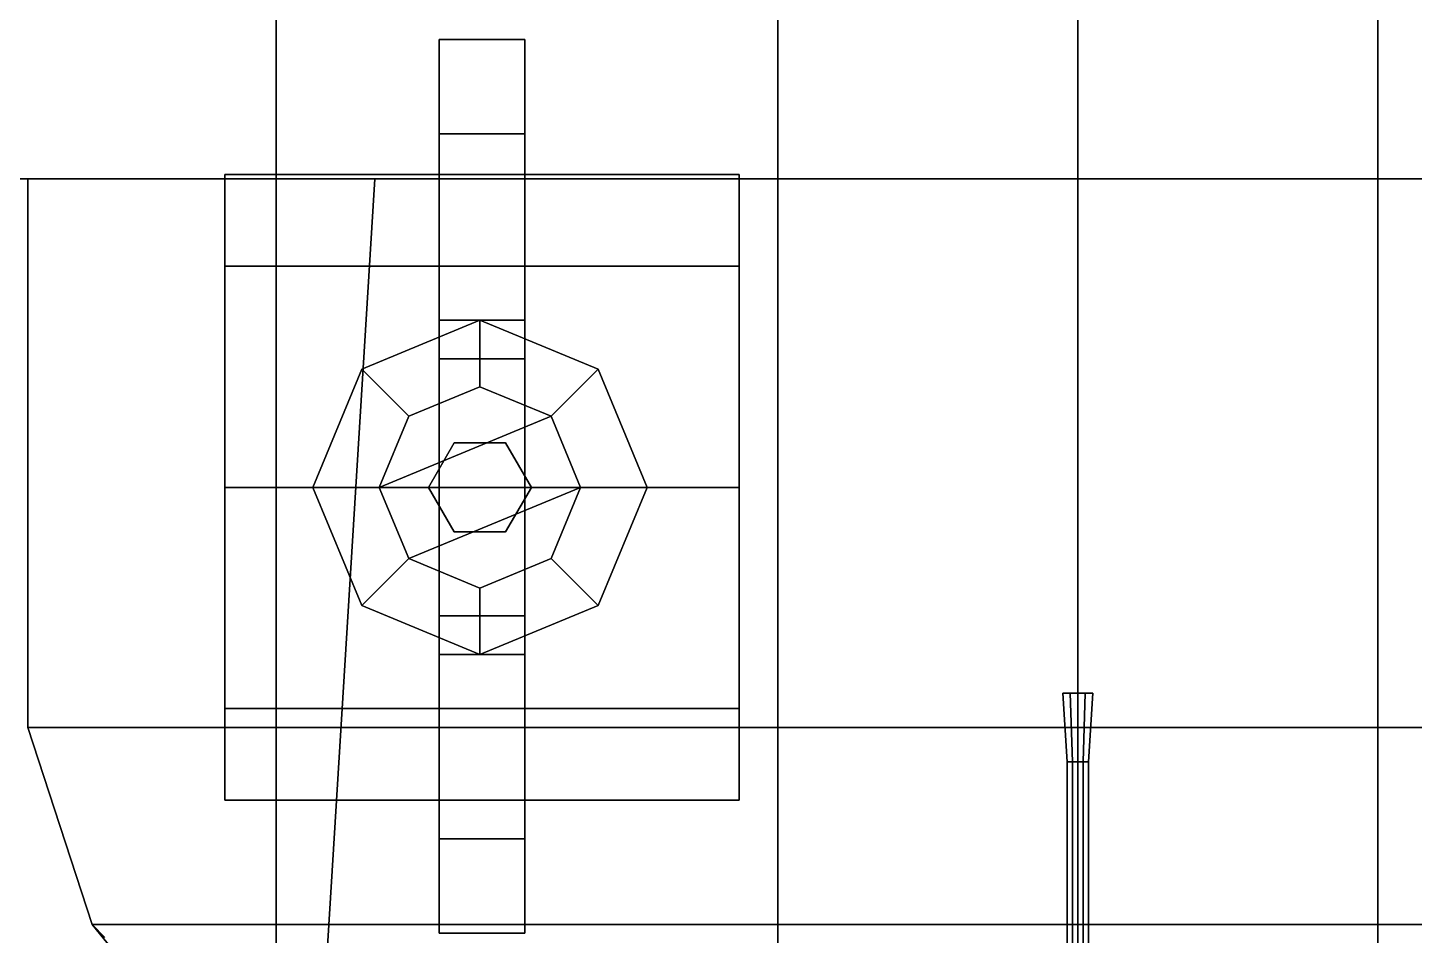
# Model space of a CAD drawing. Header units: millimetres. Extents: x -5 to 5, y -112 to 54.
# Drawn here: x -2.45 to 0.785, y 7.135 to 9.253 of the extents above; entities that cross this region are included whole.
import ezdxf

# ---------------------------------------------------------------- set-up
doc = ezdxf.new("R2010")
doc.units = ezdxf.units.MM
for name, color, linetype in [('gun', 1, 'Continuous'), ('railings', 6, 'Continuous'), ('superstructure', 6, 'Continuous')]:
    doc.layers.add(name, color=color, linetype=linetype)

msp = doc.modelspace()

# ---------------------------------------------------------------- linework, layer by layer
for points in [[(-4.95, 8.9, 5.13), (4.95, 8.9, 5.13), (4.95, 10.52, 5.13), (-4.95, 10.52, 5.13)], [(-2.63, 10.52, -2.67), (-1.87, 10.52, -2.95), (-1.87, -2.83, -2.95), (-2.69, -2.83, -2.67)], [(-1.87, 10.52, -2.95), (-0.7, 10.52, -3.28), (-0.7, -2.83, -3.28), (-1.87, -2.83, -2.95)], [(-0.7, 10.52, -3.28), (0, 10.52, -3.41), (0, -2.83, -3.41), (-0.7, -2.83, -3.28)], [(0.7, -2.83, -3.28), (0, -2.83, -3.41), (0, 10.52, -3.41), (0.7, 10.52, -3.28)], [(1.87, -2.83, -2.95), (0.7, -2.83, -3.28), (0.7, 10.52, -3.28), (1.87, 10.52, -2.95)], [(-1.29, 9.225, 5.91), (-1.29, 8.57, 5.32), (-1.49, 8.57, 5.32), (-1.49, 9.225, 5.91)], [(-1.49, 8.57, 5.32), (-1.49, 8.48, 5.93), (-1.49, 9.005, 6.485), (-1.49, 9.225, 5.91)], [(-1.49, 9.225, 7.255), (-1.49, 9.005, 7.255), (-1.29, 9.005, 7.255), (-1.29, 9.225, 7.255)], [(-1.29, 9.225, 7.255), (-1.29, 9.225, 5.915), (-1.49, 9.225, 5.915), (-1.49, 9.225, 7.255)], [(-1.49, 9.225, 5.915), (-1.49, 9.005, 6.485), (-1.49, 9.005, 7.255), (-1.49, 9.225, 7.255)], [(-1.29, 9.005, 6.485), (-1.29, 8.48, 5.93), (-1.29, 8.57, 5.32), (-1.29, 9.225, 5.91)], [(-1.29, 9.005, 7.255), (-1.29, 9.005, 6.485), (-1.29, 9.225, 5.915), (-1.29, 9.225, 7.255)], [(-1.49, 9.005, 7.255), (-1.49, 9.005, 6.485), (-1.29, 9.005, 6.485), (-1.29, 9.005, 7.255)], [(-1.49, 9.005, 6.485), (-1.49, 8.48, 5.93), (-1.29, 8.48, 5.93), (-1.29, 9.005, 6.485)], [(-5.17, -2.83, 2.86), (5.17, -2.83, 2.86), (4.9767, 8.9, 2.9303), (-4.9767, 8.9, 2.9303)], [(-4.9767, 8.9, 2.9303), (4.9767, 8.9, 2.9303), (4.95, 8.9, 5.13), (-4.95, 8.9, 5.13)], [(2.45, 8.9, 5.13), (-2.45, 8.9, 5.13), (-2.45, 7.62, 5.13), (2.45, 7.62, 5.13)], [(-2.45, 7.62, 5.09), (-2.45, 8.9, 5.09), (2.45, 8.9, 5.09), (2.45, 7.62, 5.09)], [(-2.45, 7.62, 5.13), (-2.45, 8.9, 5.13), (-2.45, 8.9, 5.09), (-2.45, 7.62, 5.09)], [(-1.99, 8.91, 7.15), (-1.99, 7.6638, 6.6338), (-1.99, 7.45, 7.15), (-1.99, 8.6962, 7.6662)], [(-1.99, 8.6962, 6.6338), (-1.99, 8.18, 6.42), (-1.99, 7.6638, 6.6338), (-1.99, 8.91, 7.15)], [(-1.99, 8.91, 7.15), (-1.99, 8.6962, 7.6662), (-0.79, 8.6962, 7.6662), (-0.79, 8.91, 7.15)], [(-1.99, 8.6962, 6.6338), (-1.99, 8.91, 7.15), (-0.79, 8.91, 7.15), (-0.79, 8.6962, 6.6338)], [(-0.79, 8.6962, 7.6662), (-0.79, 7.45, 7.15), (-0.79, 7.6638, 6.6338), (-0.79, 8.91, 7.15)], [(-0.79, 8.91, 7.15), (-0.79, 7.6638, 6.6338), (-0.79, 8.18, 6.42), (-0.79, 8.6962, 6.6338)], [(-1.99, 8.6962, 7.6662), (-1.99, 7.45, 7.15), (-1.99, 7.6638, 7.6662), (-1.99, 8.18, 7.88)], [(-1.99, 8.6962, 7.6662), (-1.99, 8.18, 7.88), (-0.79, 8.18, 7.88), (-0.79, 8.6962, 7.6662)], [(-1.99, 8.18, 6.42), (-1.99, 8.6962, 6.6338), (-0.79, 8.6962, 6.6338), (-0.79, 8.18, 6.42)], [(-0.79, 8.18, 7.88), (-0.79, 7.6638, 7.6662), (-0.79, 7.45, 7.15), (-0.79, 8.6962, 7.6662)], [(-1.395, 8.57, 5.51), (-1.6708, 8.4558, 5.51), (-1.5612, 8.3462, 6.17), (-1.395, 8.415, 6.17)], [(-1.395, 8.57, 5.13), (-1.6708, 8.4558, 5.13), (-1.6708, 8.4558, 5.51), (-1.395, 8.57, 5.51)], [(-1.49, 7.79, 5.32), (-1.49, 8.57, 5.32), (-1.29, 8.57, 5.32), (-1.29, 7.79, 5.32)], [(-1.49, 7.88, 5.93), (-1.49, 8.48, 5.93), (-1.49, 8.57, 5.32), (-1.49, 7.79, 5.32)], [(-1.1192, 8.4558, 5.51), (-1.395, 8.57, 5.51), (-1.395, 8.415, 6.17), (-1.2288, 8.3462, 6.17)], [(-1.1192, 8.4558, 5.13), (-1.395, 8.57, 5.13), (-1.395, 8.57, 5.51), (-1.1192, 8.4558, 5.51)], [(-1.29, 8.57, 5.32), (-1.29, 8.48, 5.93), (-1.29, 7.88, 5.93), (-1.29, 7.79, 5.32)], [(-1.29, 7.88, 5.93), (-1.29, 8.48, 5.93), (-1.49, 8.48, 5.93), (-1.49, 7.88, 5.93)], [(-1.6708, 8.4558, 5.13), (-1.785, 8.18, 5.13), (-1.785, 8.18, 5.51), (-1.6708, 8.4558, 5.51)], [(-1.6708, 8.4558, 5.51), (-1.785, 8.18, 5.51), (-1.63, 8.18, 6.17), (-1.5612, 8.3462, 6.17)], [(-1.005, 8.18, 5.51), (-1.1192, 8.4558, 5.51), (-1.2288, 8.3462, 6.17), (-1.16, 8.18, 6.17)], [(-1.005, 8.18, 5.13), (-1.1192, 8.4558, 5.13), (-1.1192, 8.4558, 5.51), (-1.005, 8.18, 5.51)], [(-1.63, 8.18, 6.17), (-1.2288, 8.3462, 6.17), (-1.395, 8.415, 6.17), (-1.5612, 8.3462, 6.17)], [(-1.5612, 8.0138, 6.17), (-1.16, 8.18, 6.17), (-1.2288, 8.3462, 6.17), (-1.63, 8.18, 6.17)], [(-1.455, 8.2839, 6.17), (-1.515, 8.18, 6.17), (-1.515, 8.18, 6.42), (-1.455, 8.2839, 6.42)], [(-1.335, 8.2839, 6.17), (-1.455, 8.2839, 6.17), (-1.455, 8.2839, 6.42), (-1.335, 8.2839, 6.42)], [(-1.275, 8.18, 6.17), (-1.335, 8.2839, 6.17), (-1.335, 8.2839, 6.42), (-1.275, 8.18, 6.42)], [(-1.99, 8.18, 7.88), (-1.99, 7.6638, 7.6662), (-0.79, 7.6638, 7.6662), (-0.79, 8.18, 7.88)], [(-1.99, 7.6638, 6.6338), (-1.99, 8.18, 6.42), (-0.79, 8.18, 6.42), (-0.79, 7.6638, 6.6338)], [(-1.785, 8.18, 5.51), (-1.6708, 7.9042, 5.51), (-1.5612, 8.0138, 6.17), (-1.63, 8.18, 6.17)], [(-1.785, 8.18, 5.13), (-1.6708, 7.9042, 5.13), (-1.6708, 7.9042, 5.51), (-1.785, 8.18, 5.51)], [(-1.395, 7.945, 6.17), (-1.2288, 8.0138, 6.17), (-1.16, 8.18, 6.17), (-1.5612, 8.0138, 6.17)], [(-1.515, 8.18, 6.17), (-1.455, 8.0761, 6.17), (-1.455, 8.0761, 6.42), (-1.515, 8.18, 6.42)], [(-1.335, 8.0761, 6.17), (-1.275, 8.18, 6.17), (-1.275, 8.18, 6.42), (-1.335, 8.0761, 6.42)], [(-1.1192, 7.9042, 5.51), (-1.005, 8.18, 5.51), (-1.16, 8.18, 6.17), (-1.2288, 8.0138, 6.17)], [(-1.1192, 7.9042, 5.13), (-1.005, 8.18, 5.13), (-1.005, 8.18, 5.51), (-1.1192, 7.9042, 5.51)], [(-1.455, 8.0761, 6.17), (-1.335, 8.0761, 6.17), (-1.335, 8.0761, 6.42), (-1.455, 8.0761, 6.42)], [(-1.6708, 7.9042, 5.51), (-1.395, 7.79, 5.51), (-1.395, 7.945, 6.17), (-1.5612, 8.0138, 6.17)], [(-1.395, 7.79, 5.51), (-1.1192, 7.9042, 5.51), (-1.2288, 8.0138, 6.17), (-1.395, 7.945, 6.17)], [(-1.6708, 7.9042, 5.13), (-1.395, 7.79, 5.13), (-1.395, 7.79, 5.51), (-1.6708, 7.9042, 5.51)], [(-1.395, 7.79, 5.13), (-1.1192, 7.9042, 5.13), (-1.1192, 7.9042, 5.51), (-1.395, 7.79, 5.51)], [(-1.49, 7.36, 6.485), (-1.49, 7.88, 5.93), (-1.49, 7.79, 5.32), (-1.49, 7.14, 5.91)], [(-1.29, 7.36, 6.485), (-1.29, 7.88, 5.93), (-1.49, 7.88, 5.93), (-1.49, 7.36, 6.485)], [(-1.29, 7.79, 5.32), (-1.29, 7.88, 5.93), (-1.29, 7.36, 6.485), (-1.29, 7.14, 5.91)], [(-1.49, 7.14, 5.91), (-1.49, 7.79, 5.32), (-1.29, 7.79, 5.32), (-1.29, 7.14, 5.91)], [(-1.99, 7.6638, 7.6662), (-1.99, 7.45, 7.15), (-0.79, 7.45, 7.15), (-0.79, 7.6638, 7.6662)], [(-1.99, 7.45, 7.15), (-1.99, 7.6638, 6.6338), (-0.79, 7.6638, 6.6338), (-0.79, 7.45, 7.15)], [(-2.3, 7.16, 5.09), (-2.45, 7.62, 5.09), (2.45, 7.62, 5.09), (2.3, 7.16, 5.09)], [(2.45, 7.62, 5.13), (-2.45, 7.62, 5.13), (-2.3, 7.16, 5.13), (2.3, 7.16, 5.13)], [(-2.3, 7.16, 5.13), (-2.45, 7.62, 5.13), (-2.45, 7.62, 5.09), (-2.3, 7.16, 5.09)], [(-1.29, 7.14, 7.255), (-1.29, 7.36, 7.255), (-1.49, 7.36, 7.255), (-1.49, 7.14, 7.255)], [(-1.29, 7.36, 7.255), (-1.29, 7.36, 6.485), (-1.49, 7.36, 6.485), (-1.49, 7.36, 7.255)], [(-1.49, 7.36, 7.255), (-1.49, 7.36, 6.485), (-1.49, 7.14, 5.915), (-1.49, 7.14, 7.255)], [(-1.29, 7.14, 5.915), (-1.29, 7.36, 6.485), (-1.29, 7.36, 7.255), (-1.29, 7.14, 7.255)], [(2.3, 7.16, 5.13), (-2.3, 7.16, 5.13), (-1.99, 6.78, 5.13), (1.99, 6.78, 5.13)], [(-1.99, 6.78, 5.09), (-2.3, 7.16, 5.09), (2.3, 7.16, 5.09), (1.99, 6.78, 5.09)], [(-1.99, 6.78, 5.13), (-2.3, 7.16, 5.13), (-2.3, 7.16, 5.09), (-1.99, 6.78, 5.09)], [(-1.49, 7.14, 7.255), (-1.49, 7.14, 5.915), (-1.29, 7.14, 5.915), (-1.29, 7.14, 7.255)]]:
    msp.add_3dface(points)
at = {"layer": 'gun'}
for points in [[(-0.0175, 7.7, 5.8597), (-0.035, 7.7, 5.89), (-0.0175, 7.7, 5.9203), (0.0175, 7.7, 5.8597)], [(-0.0175, 7.7, 5.9203), (-0.035, 7.7, 5.89), (-0.025, 7.54, 5.89), (-0.0125, 7.54, 5.9117)], [(-0.035, 7.7, 5.89), (-0.0175, 7.7, 5.8597), (-0.0125, 7.54, 5.8683), (-0.025, 7.54, 5.89)], [(0.0175, 7.7, 5.8597), (-0.0175, 7.7, 5.9203), (0.0175, 7.7, 5.9203), (0.035, 7.7, 5.89)], [(0.0175, 7.7, 5.9203), (-0.0175, 7.7, 5.9203), (-0.0125, 7.54, 5.9117), (0.0125, 7.54, 5.9117)], [(-0.0175, 7.7, 5.8597), (0.0175, 7.7, 5.8597), (0.0125, 7.54, 5.8683), (-0.0125, 7.54, 5.8683)], [(0.035, 7.7, 5.89), (0.0175, 7.7, 5.9203), (0.0125, 7.54, 5.9117), (0.025, 7.54, 5.89)], [(0.0175, 7.7, 5.8597), (0.035, 7.7, 5.89), (0.025, 7.54, 5.89), (0.0125, 7.54, 5.8683)], [(-0.0125, 6.88, 5.8683), (-0.025, 6.88, 5.89), (-0.025, 7.54, 5.89), (-0.0125, 7.54, 5.8683)], [(-0.025, 6.88, 5.89), (-0.0125, 6.88, 5.9117), (-0.0125, 7.54, 5.9117), (-0.025, 7.54, 5.89)], [(0.0125, 6.88, 5.8683), (-0.0125, 6.88, 5.8683), (-0.0125, 7.54, 5.8683), (0.0125, 7.54, 5.8683)], [(-0.0125, 6.88, 5.9117), (0.0125, 6.88, 5.9117), (0.0125, 7.54, 5.9117), (-0.0125, 7.54, 5.9117)], [(0.025, 6.88, 5.89), (0.0125, 6.88, 5.8683), (0.0125, 7.54, 5.8683), (0.025, 7.54, 5.89)], [(0.0125, 6.88, 5.9117), (0.025, 6.88, 5.89), (0.025, 7.54, 5.89), (0.0125, 7.54, 5.9117)]]:
    msp.add_3dface(points, dxfattribs=at)
at = {"layer": 'railings'}
for points in [[(-2.45, 8.9, 6.05), (-2.45, 8.9, 6.09), (-4.95, 8.9, 6.09), (-4.95, 8.9, 6.05)], [(-4.95, 8.9, 6.05), (-4.95, 8.9, 6.09), (-2.45, 8.9, 6.09), (-2.45, 8.9, 6.05)], [(-2.45, 8.9, 5.64), (-2.45, 8.9, 5.68), (-4.95, 8.9, 5.68), (-4.95, 8.9, 5.64)], [(-4.95, 8.9, 5.64), (-4.95, 8.9, 5.68), (-2.45, 8.9, 5.68), (-2.45, 8.9, 5.64)], [(-2.45, 8.86, 6.05), (-2.45, 8.86, 6.09), (-2.45, 7.66, 6.09), (-2.45, 7.66, 6.05)], [(-2.45, 7.66, 6.05), (-2.45, 7.66, 6.09), (-2.45, 8.86, 6.09), (-2.45, 8.86, 6.05)], [(-2.45, 8.86, 5.64), (-2.45, 8.86, 5.68), (-2.45, 7.66, 5.68), (-2.45, 7.66, 5.64)], [(-2.45, 7.66, 5.64), (-2.45, 7.66, 5.68), (-2.45, 8.86, 5.68), (-2.45, 8.86, 5.64)], [(-2.3, 7.16, 6.05), (-2.3, 7.16, 6.09), (-2.45, 7.62, 6.09), (-2.45, 7.62, 6.05)], [(-2.45, 7.62, 6.05), (-2.45, 7.62, 6.09), (-2.3, 7.16, 6.09), (-2.3, 7.16, 6.05)], [(-2.3, 7.16, 5.64), (-2.3, 7.16, 5.68), (-2.45, 7.62, 5.68), (-2.45, 7.62, 5.64)], [(-2.45, 7.62, 5.64), (-2.45, 7.62, 5.68), (-2.3, 7.16, 5.68), (-2.3, 7.16, 5.64)], [(-2.27, 7.13, 6.09), (-2.3, 7.16, 6.09), (-2.3, 7.16, 5.1), (-2.27, 7.13, 5.1)], [(-2.27, 7.13, 5.1), (-2.3, 7.16, 5.1), (-2.3, 7.16, 6.09), (-2.27, 7.13, 6.09)]]:
    msp.add_3dface(points, dxfattribs=at)
at = {"layer": 'superstructure'}
for points in [[(2, 3.06, 3.27), (1.64, 8.9, 3.27), (-1.64, 8.9, 3.27), (-2, 3.06, 3.27)], [(-1.64, 8.9, 3.27), (-1.64, 8.9, 2.93), (-2, 3.06, 2.89), (-2, 3.06, 3.27)]]:
    msp.add_3dface(points, dxfattribs=at)

doc.saveas('drawing.dxf')
